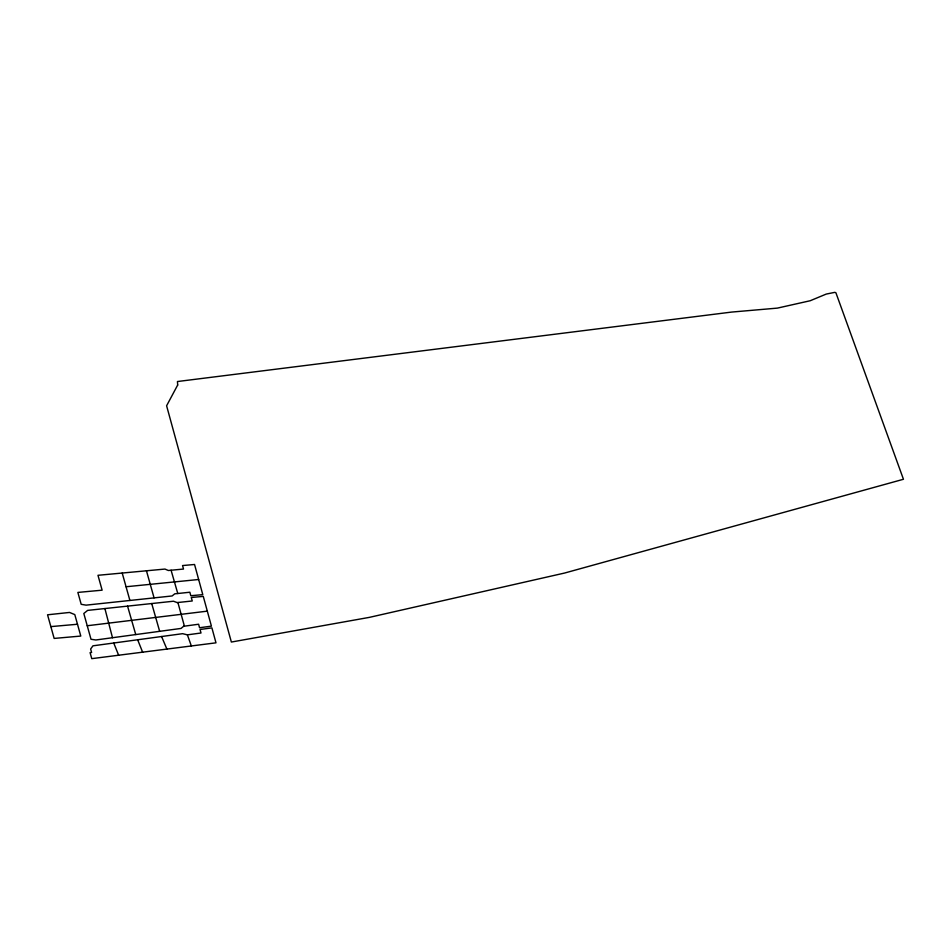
<?xml version="1.0" encoding="UTF-8"?>
<svg xmlns="http://www.w3.org/2000/svg" width="951" height="951" viewBox="0 0 951 951"><rect width="100%" height="100%" fill="white"/><g stroke="black" fill="none" stroke-linecap="round" stroke-linejoin="round"><path stroke-width="1.43" d="M184.292 625.734L181.035 628.433L95.873 639.975L91.011 639.274L83.819 613.502L87.623 610.399L173.486 601.222L177.148 602.589L192.245 600.984L191.282 597.478L203.276 596.396L211.419 626.138L199.555 627.743L198.616 624.236L184.411 626.162L177.896 602.506M187.395 634.852L182.628 633.675L92.96 645.824L90.63 649.01L91.605 652.481L90.083 652.624L91.76 658.651L215.984 642.828L211.907 627.886L200.043 629.491L201.006 632.997L187.395 634.852L191.401 646.121M207.318 611.148L87.23 625.746M177.778 593.519L189.843 592.223L190.806 595.718L202.789 594.648L194.551 564.49L182.556 565.56L183.507 569.055L168.363 570.493L164.951 569.067L97.977 575.296L102.126 590.179L77.863 592.425L81.192 604.313L86.089 605.145L172.119 595.956L174.746 593.828L177.778 593.519L171.085 570.231M126.055 586.755L198.652 579.504M50.855 626.614L77.495 624.248L80.787 636.064L54.148 638.43L47.55 614.798L69.542 612.444L74.796 614.596L77.495 624.248M161.575 636.528L166.96 649.248M137.657 639.773L142.686 652.338M113.728 643.019L118.673 655.322M151.72 603.54L159.661 631.333M127.565 606.132L135.743 634.567M146.454 570.778L154.074 597.882M122.203 573.037L129.907 600.461M104.895 608.545L112.491 637.729M177.682 385.024L166.603 405.78L231.366 642.044L369.345 617.377L564.621 573.037L903.45 479.268L835.893 292.742L834.823 292.349L826.253 294.073L810.193 300.742L777.395 308.112L731.581 312.083L177.445 381.529L177.682 385.024"/></g></svg>
